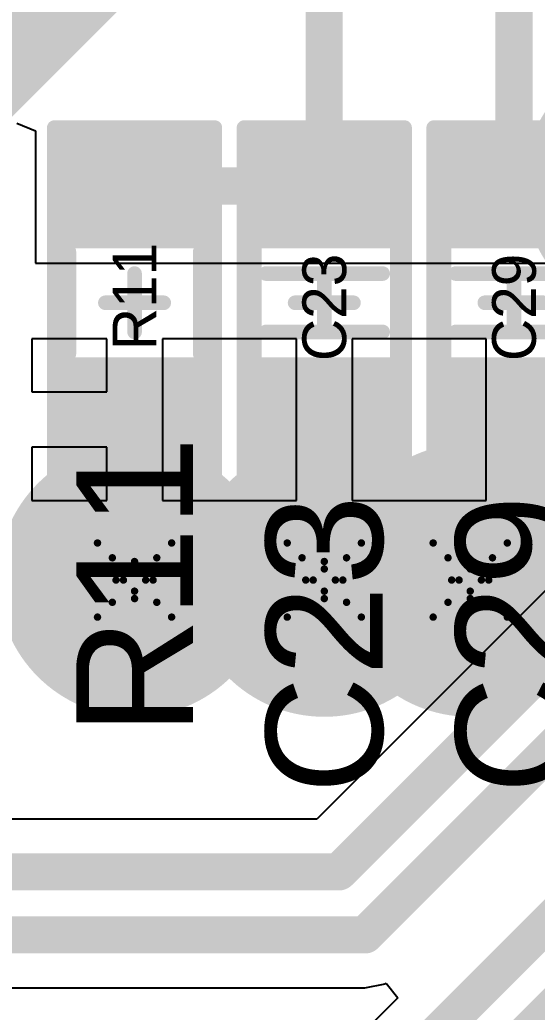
# Model space of a CAD drawing. Header units: millimetres. Extents: x -0.2 to 11.1, y -5.4 to 4.7.
# Drawn here: x 1.6029 to 1.7425, y 1.1 to 1.3677 of the extents above; entities that cross this region are included whole.
import ezdxf

# ---------------------------------------------------------------- set-up
doc = ezdxf.new("R2010")
doc.units = ezdxf.units.MM
doc.header["$MEASUREMENT"] = 0
for name, color, linetype in [('BottomLayer', 5, 'Continuous'), ('DrillDrawing', 1, 'Continuous'), ('InternalPlane1', 76, 'Continuous'), ('InternalPlane2', 16, 'Continuous'), ('Mechanical1', 6, 'Continuous'), ('Mechanical3', 76, 'Continuous'), ('Mechanical5', 56, 'Continuous'), ('TopLayer', 1, 'Continuous'), ('TopOverlay', 2, 'Continuous'), ('TopPaste', 8, 'Continuous'), ('TopSolder', 216, 'Continuous'), ('ViaHoleLayer', 16, 'Continuous')]:
    doc.layers.add(name, color=color, linetype=linetype)
doc.styles.add('Arial', font='arial.ttf', dxfattribs={"height": 0.2})

# ---------------------------------------------------------------- blocks, each defined once
blk = doc.blocks.new('ECS_CRYSTAL_16MHZ_3')
at = {"layer": 'TopLayer'}
for points in [[(-0.10433065, 0.0679134), (-0.04133855, 0.0679134), (-0.04133855, 0.0187008), (-0.10433065, 0.0187008)], [(0.04133875, 0.0679134), (0.10433085, 0.0679134), (0.10433085, 0.0187008), (0.04133875, 0.0187008)], [(-0.10433065, -0.0187008), (-0.04133855, -0.0187008), (-0.04133855, -0.0679134), (-0.10433065, -0.0679134)], [(0.04133875, -0.0187008), (0.10433085, -0.0187008), (0.10433085, -0.0679134), (0.04133875, -0.0679134)]]:
    blk.add_hatch(color=1, dxfattribs=at).paths.add_polyline_path(points)
at = {"layer": 'TopPaste'}
for points in [[(-0.10933065, 0.0729134), (-0.03633855, 0.0729134), (-0.03633855, 0.0137008), (-0.10933065, 0.0137008)], [(0.03633875, 0.0729134), (0.10933085, 0.0729134), (0.10933085, 0.0137008), (0.03633875, 0.0137008)], [(-0.10933065, -0.0137008), (-0.03633855, -0.0137008), (-0.03633855, -0.0729134), (-0.10933065, -0.0729134)], [(0.03633875, -0.0137008), (0.10933085, -0.0137008), (0.10933085, -0.0729134), (0.03633875, -0.0729134)]]:
    blk.add_hatch(color=8, dxfattribs=at).paths.add_polyline_path(points)
at = {"layer": 'TopSolder'}
for points in [[(-0.10629915, 0.0698819), (-0.03937005, 0.0698819), (-0.03937005, 0.0167323), (-0.10629915, 0.0167323)], [(0.03937025, 0.0698819), (0.10629935, 0.0698819), (0.10629935, 0.0167323), (0.03937025, 0.0167323)], [(-0.10629915, -0.0167323), (-0.03937005, -0.0167323), (-0.03937005, -0.0698819), (-0.10629915, -0.0698819)], [(0.03937025, -0.0167323), (0.10629935, -0.0167323), (0.10629935, -0.0698819), (0.03937025, -0.0698819)]]:
    blk.add_hatch(color=216, dxfattribs=at).paths.add_polyline_path(points)
at = {"layer": 'Mechanical1', "const_width": 0.003937}
for points in [[(-0.0984252, -0.0629921), (-0.0984252, 0.0629921)], [(0.0984252, 0.0629921), (-0.0984252, 0.0629921)], [(0.0984252, -0.0629921), (0.0984252, 0.0629921)], [(0.0984252, -0.0629921), (-0.0984252, -0.0629921)]]:
    blk.add_lwpolyline(points, dxfattribs=at)
at = {"layer": 'Mechanical1', "const_width": 0.0019685}
for points in [[(-0.0994094, 0.0629921, 1), (-0.097441, 0.0629921, 1)], [(-0.0994094, 0.0629921, 1), (-0.097441, 0.0629921, 1)], [(0.097441, 0.0629921, 1), (0.0994094, 0.0629921, 1)], [(0.097441, 0.0629921, 1), (0.0994094, 0.0629921, 1)], [(-0.0994094, -0.0629921, 1), (-0.097441, -0.0629921, 1)], [(-0.0994094, -0.0629921, 1), (-0.097441, -0.0629921, 1)], [(0.097441, -0.0629921, 1), (0.0994094, -0.0629921, 1)], [(0.097441, -0.0629921, 1), (0.0994094, -0.0629921, 1)]]:
    blk.add_lwpolyline(points, format="xyb", close=True, dxfattribs=at)
at = {"layer": 'Mechanical3', "const_width": 0.003937}
for points in [[(0.1082677, 0.0728346), (-0.1082677, 0.0728346)], [(-0.1082677, -0.0728346), (-0.1082677, 0.0728346)], [(0.1082677, -0.0728346), (0.1082677, 0.0728346)], [(0, -0.019685), (0, 0.019685)], [(0.019685, 0), (-0.019685, 0)], [(0.1082677, -0.0728346), (-0.1082677, -0.0728346)]]:
    blk.add_lwpolyline(points, dxfattribs=at)
at = {"layer": 'Mechanical3', "const_width": 0.0019685}
for points in [[(-0.1092519, 0.0728346, 1), (-0.1072835, 0.0728346, 1)], [(-0.1092519, 0.0728346, 1), (-0.1072835, 0.0728346, 1)], [(0.1072835, 0.0728346, 1), (0.1092519, 0.0728346, 1)], [(0.1072835, 0.0728346, 1), (0.1092519, 0.0728346, 1)], [(-0.0009842, 0.019685, 1), (0.0009842, 0.019685, 1)], [(-0.0206692, 0, 1), (-0.0187008, 0, 1)], [(0.0187008, 0, 1), (0.0206692, 0, 1)], [(-0.0009842, -0.019685, 1), (0.0009842, -0.019685, 1)], [(-0.1092519, -0.0728346, 1), (-0.1072835, -0.0728346, 1)], [(-0.1092519, -0.0728346, 1), (-0.1072835, -0.0728346, 1)], [(0.1072835, -0.0728346, 1), (0.1092519, -0.0728346, 1)], [(0.1072835, -0.0728346, 1), (0.1092519, -0.0728346, 1)]]:
    blk.add_lwpolyline(points, format="xyb", close=True, dxfattribs=at)
at = {"layer": 'Mechanical5', "const_width": 0.003937}
for points in [[(0.1082677, 0.0728346), (-0.1082677, 0.0728346)], [(-0.1082677, -0.0728346), (-0.1082677, 0.0728346)], [(0.1082677, -0.0728346), (0.1082677, 0.0728346)], [(0.1082677, -0.0728346), (-0.1082677, -0.0728346)]]:
    blk.add_lwpolyline(points, dxfattribs=at)
at = {"layer": 'Mechanical5', "const_width": 0.0019685}
for points in [[(-0.1092519, 0.0728346, 1), (-0.1072835, 0.0728346, 1)], [(-0.1092519, 0.0728346, 1), (-0.1072835, 0.0728346, 1)], [(0.1072835, 0.0728346, 1), (0.1092519, 0.0728346, 1)], [(0.1072835, 0.0728346, 1), (0.1092519, 0.0728346, 1)], [(-0.1092519, -0.0728346, 1), (-0.1072835, -0.0728346, 1)], [(-0.1092519, -0.0728346, 1), (-0.1072835, -0.0728346, 1)], [(0.1072835, -0.0728346, 1), (0.1092519, -0.0728346, 1)], [(0.1072835, -0.0728346, 1), (0.1092519, -0.0728346, 1)]]:
    blk.add_lwpolyline(points, format="xyb", close=True, dxfattribs=at)
at = {"layer": 'TopOverlay', "const_width": 0.003937}
for points in [[(0.0354331, 0.0629921), (-0.0354331, 0.0629921)], [(0.0354331, -0.0629921), (-0.0354331, -0.0629921)]]:
    blk.add_lwpolyline(points, dxfattribs=at)
at = {"layer": 'TopOverlay', "const_width": 0.0019685}
for points in [[(-0.0364173, 0.0629921, 1), (-0.0344489, 0.0629921, 1)], [(0.0344489, 0.0629921, 1), (0.0364173, 0.0629921, 1)], [(-0.0364173, -0.0629921, 1), (-0.0344489, -0.0629921, 1)], [(0.0344489, -0.0629921, 1), (0.0364173, -0.0629921, 1)]]:
    blk.add_lwpolyline(points, format="xyb", close=True, dxfattribs=at)
at = {"layer": 'Mechanical5'}
blk.add_text('Y2', height=0.011811, dxfattribs=at).set_placement((-0.0098391, -0.0059035))
blk = doc.blocks.new('R0603_45')
at = {"layer": 'TopLayer'}
for points in [[(-0.0196889, -0.01771655), (-0.0433109, -0.01771655), (-0.0433109, 0.01771655), (-0.0196889, 0.01771655)], [(0.0196891, 0.01771655), (0.0433111, 0.01771655), (0.0433111, -0.01771655), (0.0196891, -0.01771655)]]:
    blk.add_hatch(color=1, dxfattribs=at).paths.add_polyline_path(points)
at = {"layer": 'TopPaste'}
for points in [[(-0.0146889, -0.02271655), (-0.0483109, -0.02271655), (-0.0483109, 0.02271655), (-0.0146889, 0.02271655)], [(0.0146891, 0.02271655), (0.0483111, 0.02271655), (0.0483111, -0.02271655), (0.0146891, -0.02271655)]]:
    blk.add_hatch(color=8, dxfattribs=at).paths.add_polyline_path(points)
at = {"layer": 'TopSolder'}
for points in [[(-0.0177204, -0.01968505), (-0.0452794, -0.01968505), (-0.0452794, 0.01968505), (-0.0177204, 0.01968505)], [(0.0177206, 0.01968505), (0.0452796, 0.01968505), (0.0452796, -0.01968505), (0.0177206, -0.01968505)]]:
    blk.add_hatch(color=216, dxfattribs=at).paths.add_polyline_path(points)
at = {"layer": 'Mechanical1', "const_width": 0.003937}
for points in [[(-0.0389172, 0.0188754), (0.0389172, 0.0188754)], [(-0.0389172, 0.0188754), (-0.0389172, -0.019685)], [(0.0389172, 0.0188754), (0.0389172, -0.019685)], [(-0.0389172, -0.019685), (0.0389172, -0.019685)]]:
    blk.add_lwpolyline(points, dxfattribs=at)
at = {"layer": 'Mechanical1', "const_width": 0.0019685}
for points in [[(-0.0399014, 0.0188754, 1), (-0.037933, 0.0188754, 1)], [(-0.0399014, 0.0188754, 1), (-0.037933, 0.0188754, 1)], [(0.037933, 0.0188754, 1), (0.0399014, 0.0188754, 1)], [(0.037933, 0.0188754, 1), (0.0399014, 0.0188754, 1)], [(-0.0399014, -0.019685, 1), (-0.037933, -0.019685, 1)], [(-0.0399014, -0.019685, 1), (-0.037933, -0.019685, 1)], [(0.037933, -0.019685, 1), (0.0399014, -0.019685, 1)], [(0.037933, -0.019685, 1), (0.0399014, -0.019685, 1)]]:
    blk.add_lwpolyline(points, format="xyb", close=True, dxfattribs=at)
at = {"layer": 'Mechanical3', "const_width": 0.003937}
for points in [[(-0.0472441, 0.0216535), (-0.0472441, -0.0216535)], [(-0.0472441, 0.0216535), (0.0472441, 0.0216535)], [(0.0472441, 0.0216535), (0.0472441, -0.0216535)], [(0, 0.007874), (0, -0.007874)], [(-0.007874, 0), (0.007874, 0)], [(-0.0472441, -0.0216535), (0.0472441, -0.0216535)]]:
    blk.add_lwpolyline(points, dxfattribs=at)
at = {"layer": 'Mechanical3', "const_width": 0.0019685}
for points in [[(-0.0482283, 0.0216535, 1), (-0.0462599, 0.0216535, 1)], [(-0.0482283, 0.0216535, 1), (-0.0462599, 0.0216535, 1)], [(0.0462599, 0.0216535, 1), (0.0482283, 0.0216535, 1)], [(0.0462599, 0.0216535, 1), (0.0482283, 0.0216535, 1)], [(-0.0009842, 0.007874, 1), (0.0009842, 0.007874, 1)], [(-0.0088582, 0, 1), (-0.0068898, 0, 1)], [(0.0068898, 0, 1), (0.0088582, 0, 1)], [(-0.0009842, -0.007874, 1), (0.0009842, -0.007874, 1)], [(-0.0482283, -0.0216535, 1), (-0.0462599, -0.0216535, 1)], [(-0.0482283, -0.0216535, 1), (-0.0462599, -0.0216535, 1)], [(0.0462599, -0.0216535, 1), (0.0482283, -0.0216535, 1)], [(0.0462599, -0.0216535, 1), (0.0482283, -0.0216535, 1)]]:
    blk.add_lwpolyline(points, format="xyb", close=True, dxfattribs=at)
at = {"layer": 'Mechanical5', "const_width": 0.003937}
for points in [[(-0.0472441, 0.0216535), (-0.0472441, -0.0216535)], [(-0.0472441, 0.0216535), (0.0472441, 0.0216535)], [(0.0472441, 0.0216535), (0.0472441, -0.0216535)], [(-0.0472441, -0.0216535), (0.0472441, -0.0216535)]]:
    blk.add_lwpolyline(points, dxfattribs=at)
at = {"layer": 'Mechanical5', "const_width": 0.0019685}
for points in [[(-0.0482283, 0.0216535, 1), (-0.0462599, 0.0216535, 1)], [(-0.0482283, 0.0216535, 1), (-0.0462599, 0.0216535, 1)], [(0.0462599, 0.0216535, 1), (0.0482283, 0.0216535, 1)], [(0.0462599, 0.0216535, 1), (0.0482283, 0.0216535, 1)], [(-0.0482283, -0.0216535, 1), (-0.0462599, -0.0216535, 1)], [(-0.0482283, -0.0216535, 1), (-0.0462599, -0.0216535, 1)], [(0.0462599, -0.0216535, 1), (0.0482283, -0.0216535, 1)], [(0.0462599, -0.0216535, 1), (0.0482283, -0.0216535, 1)]]:
    blk.add_lwpolyline(points, format="xyb", close=True, dxfattribs=at)
at = {"layer": 'TopOverlay', "const_width": 0.003937}
for points in [[(-0.0137795, 0.0177165), (0.0137795, 0.0177165)], [(-0.0137795, -0.0177165), (0.0137795, -0.0177165)]]:
    blk.add_lwpolyline(points, dxfattribs=at)
at = {"layer": 'TopOverlay', "const_width": 0.0019685}
for points in [[(-0.0147637, 0.0177165, 1), (-0.0127953, 0.0177165, 1)], [(0.0127953, 0.0177165, 1), (0.0147637, 0.0177165, 1)], [(-0.0147637, -0.0177165, 1), (-0.0127953, -0.0177165, 1)], [(0.0127953, -0.0177165, 1), (0.0147637, -0.0177165, 1)]]:
    blk.add_lwpolyline(points, format="xyb", close=True, dxfattribs=at)
at = {"layer": 'Mechanical5'}
blk.add_text('R11', height=0.011811, dxfattribs=at).set_placement((-0.0127913, -0.0059035))
blk = doc.blocks.new('C0603_CER_99')
at = {"layer": 'TopLayer'}
for points in [[(-0.0196889, -0.01771655), (-0.0433109, -0.01771655), (-0.0433109, 0.01771655), (-0.0196889, 0.01771655)], [(0.0196891, 0.01771655), (0.0433111, 0.01771655), (0.0433111, -0.01771655), (0.0196891, -0.01771655)]]:
    blk.add_hatch(color=1, dxfattribs=at).paths.add_polyline_path(points)
at = {"layer": 'TopPaste'}
for points in [[(-0.0146889, -0.02271655), (-0.0483109, -0.02271655), (-0.0483109, 0.02271655), (-0.0146889, 0.02271655)], [(0.0146891, 0.02271655), (0.0483111, 0.02271655), (0.0483111, -0.02271655), (0.0146891, -0.02271655)]]:
    blk.add_hatch(color=8, dxfattribs=at).paths.add_polyline_path(points)
at = {"layer": 'TopSolder'}
for points in [[(-0.0177204, -0.01968505), (-0.0452794, -0.01968505), (-0.0452794, 0.01968505), (-0.0177204, 0.01968505)], [(0.0177206, 0.01968505), (0.0452796, 0.01968505), (0.0452796, -0.01968505), (0.0177206, -0.01968505)]]:
    blk.add_hatch(color=216, dxfattribs=at).paths.add_polyline_path(points)
at = {"layer": 'Mechanical1', "const_width": 0.003937}
for points in [[(-0.0412416, 0.0188754), (0.0433071, 0.0188754)], [(-0.0412416, 0.0188754), (-0.0412416, -0.019685)], [(0.0433071, 0.0188754), (0.0433071, -0.019685)], [(-0.0412416, -0.019685), (0.0433071, -0.019685)]]:
    blk.add_lwpolyline(points, dxfattribs=at)
at = {"layer": 'Mechanical1', "const_width": 0.0019685}
for points in [[(-0.0422258, 0.0188754, 1), (-0.0402574, 0.0188754, 1)], [(-0.0422258, 0.0188754, 1), (-0.0402574, 0.0188754, 1)], [(0.0423229, 0.0188754, 1), (0.0442913, 0.0188754, 1)], [(0.0423229, 0.0188754, 1), (0.0442913, 0.0188754, 1)], [(-0.0422258, -0.019685, 1), (-0.0402574, -0.019685, 1)], [(-0.0422258, -0.019685, 1), (-0.0402574, -0.019685, 1)], [(0.0423229, -0.019685, 1), (0.0442913, -0.019685, 1)], [(0.0423229, -0.019685, 1), (0.0442913, -0.019685, 1)]]:
    blk.add_lwpolyline(points, format="xyb", close=True, dxfattribs=at)
at = {"layer": 'Mechanical3', "const_width": 0.003937}
for points in [[(-0.0472441, 0.0216535), (-0.0472441, -0.0216535)], [(-0.0472441, 0.0216535), (0.0472441, 0.0216535)], [(0.0472441, 0.0216535), (0.0472441, -0.0216535)], [(0, 0.007874), (0, -0.007874)], [(-0.007874, 0), (0.007874, 0)], [(-0.0472441, -0.0216535), (0.0472441, -0.0216535)]]:
    blk.add_lwpolyline(points, dxfattribs=at)
at = {"layer": 'Mechanical3', "const_width": 0.0019685}
for points in [[(-0.0482283, 0.0216535, 1), (-0.0462599, 0.0216535, 1)], [(-0.0482283, 0.0216535, 1), (-0.0462599, 0.0216535, 1)], [(0.0462599, 0.0216535, 1), (0.0482283, 0.0216535, 1)], [(0.0462599, 0.0216535, 1), (0.0482283, 0.0216535, 1)], [(-0.0009842, 0.007874, 1), (0.0009842, 0.007874, 1)], [(-0.0088582, 0, 1), (-0.0068898, 0, 1)], [(0.0068898, 0, 1), (0.0088582, 0, 1)], [(-0.0009842, -0.007874, 1), (0.0009842, -0.007874, 1)], [(-0.0482283, -0.0216535, 1), (-0.0462599, -0.0216535, 1)], [(-0.0482283, -0.0216535, 1), (-0.0462599, -0.0216535, 1)], [(0.0462599, -0.0216535, 1), (0.0482283, -0.0216535, 1)], [(0.0462599, -0.0216535, 1), (0.0482283, -0.0216535, 1)]]:
    blk.add_lwpolyline(points, format="xyb", close=True, dxfattribs=at)
at = {"layer": 'Mechanical5', "const_width": 0.003937}
for points in [[(-0.0472441, 0.0216535), (-0.0472441, -0.0216535)], [(-0.0472441, 0.0216535), (0.0472441, 0.0216535)], [(0.0472441, 0.0216535), (0.0472441, -0.0216535)], [(-0.0472441, -0.0216535), (0.0472441, -0.0216535)]]:
    blk.add_lwpolyline(points, dxfattribs=at)
at = {"layer": 'Mechanical5', "const_width": 0.0019685}
for points in [[(-0.0482283, 0.0216535, 1), (-0.0462599, 0.0216535, 1)], [(-0.0482283, 0.0216535, 1), (-0.0462599, 0.0216535, 1)], [(0.0462599, 0.0216535, 1), (0.0482283, 0.0216535, 1)], [(0.0462599, 0.0216535, 1), (0.0482283, 0.0216535, 1)], [(-0.0482283, -0.0216535, 1), (-0.0462599, -0.0216535, 1)], [(-0.0482283, -0.0216535, 1), (-0.0462599, -0.0216535, 1)], [(0.0462599, -0.0216535, 1), (0.0482283, -0.0216535, 1)], [(0.0462599, -0.0216535, 1), (0.0482283, -0.0216535, 1)]]:
    blk.add_lwpolyline(points, format="xyb", close=True, dxfattribs=at)
at = {"layer": 'TopOverlay', "const_width": 0.003937}
for points in [[(-0.007874, 0.015748), (-0.007874, -0.015748)], [(0.007874, 0.015748), (0.007874, -0.015748)]]:
    blk.add_lwpolyline(points, dxfattribs=at)
at = {"layer": 'TopOverlay', "const_width": 0.0019685}
for points in [[(-0.0088582, 0.015748, 1), (-0.0068898, 0.015748, 1)], [(0.0068898, 0.015748, 1), (0.0088582, 0.015748, 1)], [(-0.0088582, -0.015748, 1), (-0.0068898, -0.015748, 1)], [(0.0068898, -0.015748, 1), (0.0088582, -0.015748, 1)]]:
    blk.add_lwpolyline(points, format="xyb", close=True, dxfattribs=at)
at = {"layer": 'Mechanical5'}
blk.add_text('C29', height=0.011811, dxfattribs=at).set_placement((-0.0157431, -0.0059035))
blk = doc.blocks.new('C0603_CER_105')
at = {"layer": 'TopLayer'}
for points in [[(-0.0196889, -0.01771655), (-0.0433109, -0.01771655), (-0.0433109, 0.01771655), (-0.0196889, 0.01771655)], [(0.0196891, 0.01771655), (0.0433111, 0.01771655), (0.0433111, -0.01771655), (0.0196891, -0.01771655)]]:
    blk.add_hatch(color=1, dxfattribs=at).paths.add_polyline_path(points)
at = {"layer": 'TopPaste'}
for points in [[(-0.0146889, -0.02271655), (-0.0483109, -0.02271655), (-0.0483109, 0.02271655), (-0.0146889, 0.02271655)], [(0.0146891, 0.02271655), (0.0483111, 0.02271655), (0.0483111, -0.02271655), (0.0146891, -0.02271655)]]:
    blk.add_hatch(color=8, dxfattribs=at).paths.add_polyline_path(points)
at = {"layer": 'TopSolder'}
for points in [[(-0.0177204, -0.01968505), (-0.0452794, -0.01968505), (-0.0452794, 0.01968505), (-0.0177204, 0.01968505)], [(0.0177206, 0.01968505), (0.0452796, 0.01968505), (0.0452796, -0.01968505), (0.0177206, -0.01968505)]]:
    blk.add_hatch(color=216, dxfattribs=at).paths.add_polyline_path(points)
at = {"layer": 'Mechanical1', "const_width": 0.003937}
for points in [[(-0.0412416, 0.0188754), (0.0433071, 0.0188754)], [(-0.0412416, 0.0188754), (-0.0412416, -0.019685)], [(0.0433071, 0.0188754), (0.0433071, -0.019685)], [(-0.0412416, -0.019685), (0.0433071, -0.019685)]]:
    blk.add_lwpolyline(points, dxfattribs=at)
at = {"layer": 'Mechanical1', "const_width": 0.0019685}
for points in [[(-0.0422258, 0.0188754, 1), (-0.0402574, 0.0188754, 1)], [(-0.0422258, 0.0188754, 1), (-0.0402574, 0.0188754, 1)], [(0.0423229, 0.0188754, 1), (0.0442913, 0.0188754, 1)], [(0.0423229, 0.0188754, 1), (0.0442913, 0.0188754, 1)], [(-0.0422258, -0.019685, 1), (-0.0402574, -0.019685, 1)], [(-0.0422258, -0.019685, 1), (-0.0402574, -0.019685, 1)], [(0.0423229, -0.019685, 1), (0.0442913, -0.019685, 1)], [(0.0423229, -0.019685, 1), (0.0442913, -0.019685, 1)]]:
    blk.add_lwpolyline(points, format="xyb", close=True, dxfattribs=at)
at = {"layer": 'Mechanical3', "const_width": 0.003937}
for points in [[(-0.0472441, 0.0216535), (-0.0472441, -0.0216535)], [(-0.0472441, 0.0216535), (0.0472441, 0.0216535)], [(0.0472441, 0.0216535), (0.0472441, -0.0216535)], [(0, 0.007874), (0, -0.007874)], [(-0.007874, 0), (0.007874, 0)], [(-0.0472441, -0.0216535), (0.0472441, -0.0216535)]]:
    blk.add_lwpolyline(points, dxfattribs=at)
at = {"layer": 'Mechanical3', "const_width": 0.0019685}
for points in [[(-0.0482283, 0.0216535, 1), (-0.0462599, 0.0216535, 1)], [(-0.0482283, 0.0216535, 1), (-0.0462599, 0.0216535, 1)], [(0.0462599, 0.0216535, 1), (0.0482283, 0.0216535, 1)], [(0.0462599, 0.0216535, 1), (0.0482283, 0.0216535, 1)], [(-0.0009842, 0.007874, 1), (0.0009842, 0.007874, 1)], [(-0.0088582, 0, 1), (-0.0068898, 0, 1)], [(0.0068898, 0, 1), (0.0088582, 0, 1)], [(-0.0009842, -0.007874, 1), (0.0009842, -0.007874, 1)], [(-0.0482283, -0.0216535, 1), (-0.0462599, -0.0216535, 1)], [(-0.0482283, -0.0216535, 1), (-0.0462599, -0.0216535, 1)], [(0.0462599, -0.0216535, 1), (0.0482283, -0.0216535, 1)], [(0.0462599, -0.0216535, 1), (0.0482283, -0.0216535, 1)]]:
    blk.add_lwpolyline(points, format="xyb", close=True, dxfattribs=at)
at = {"layer": 'Mechanical5', "const_width": 0.003937}
for points in [[(-0.0472441, 0.0216535), (-0.0472441, -0.0216535)], [(-0.0472441, 0.0216535), (0.0472441, 0.0216535)], [(0.0472441, 0.0216535), (0.0472441, -0.0216535)], [(-0.0472441, -0.0216535), (0.0472441, -0.0216535)]]:
    blk.add_lwpolyline(points, dxfattribs=at)
at = {"layer": 'Mechanical5', "const_width": 0.0019685}
for points in [[(-0.0482283, 0.0216535, 1), (-0.0462599, 0.0216535, 1)], [(-0.0482283, 0.0216535, 1), (-0.0462599, 0.0216535, 1)], [(0.0462599, 0.0216535, 1), (0.0482283, 0.0216535, 1)], [(0.0462599, 0.0216535, 1), (0.0482283, 0.0216535, 1)], [(-0.0482283, -0.0216535, 1), (-0.0462599, -0.0216535, 1)], [(-0.0482283, -0.0216535, 1), (-0.0462599, -0.0216535, 1)], [(0.0462599, -0.0216535, 1), (0.0482283, -0.0216535, 1)], [(0.0462599, -0.0216535, 1), (0.0482283, -0.0216535, 1)]]:
    blk.add_lwpolyline(points, format="xyb", close=True, dxfattribs=at)
at = {"layer": 'TopOverlay', "const_width": 0.003937}
for points in [[(-0.007874, 0.015748), (-0.007874, -0.015748)], [(0.007874, 0.015748), (0.007874, -0.015748)]]:
    blk.add_lwpolyline(points, dxfattribs=at)
at = {"layer": 'TopOverlay', "const_width": 0.0019685}
for points in [[(-0.0088582, 0.015748, 1), (-0.0068898, 0.015748, 1)], [(0.0068898, 0.015748, 1), (0.0088582, 0.015748, 1)], [(-0.0088582, -0.015748, 1), (-0.0068898, -0.015748, 1)], [(0.0068898, -0.015748, 1), (0.0088582, -0.015748, 1)]]:
    blk.add_lwpolyline(points, format="xyb", close=True, dxfattribs=at)
at = {"layer": 'Mechanical5'}
blk.add_text('C23', height=0.011811, dxfattribs=at).set_placement((-0.015743, -0.0059034))

msp = doc.modelspace()

# ---------------------------------------------------------------- hatches: boundary and pattern name
at = {"layer": 'BottomLayer'}
h = msp.add_hatch(color=5, dxfattribs=at)
edge = h.paths.add_edge_path()
edge.add_arc((1.6338583, 1.2165354), 0.011811, 0, 360)
h = msp.add_hatch(color=5, dxfattribs=at)
edge = h.paths.add_edge_path()
edge.add_arc((1.6850394, 1.2165354), 0.011811, 0, 360)
h = msp.add_hatch(color=5, dxfattribs=at)
edge = h.paths.add_edge_path()
edge.add_arc((1.7244094, 1.2165354), 0.011811, 0, 360)
at = {"layer": 'InternalPlane1'}
h = msp.add_hatch(color=76, dxfattribs=at)
edge = h.paths.add_edge_path()
edge.add_arc((1.7755906, 1.3228346), 0.0368897, 0, 360)
at = {"layer": 'InternalPlane2'}
h = msp.add_hatch(color=16, dxfattribs=at)
edge = h.paths.add_edge_path()
edge.add_arc((1.6338583, 1.2165354), 0.0368897, 0, 360)
h = msp.add_hatch(color=16, dxfattribs=at)
edge = h.paths.add_edge_path()
edge.add_arc((1.6850394, 1.2165354), 0.0368897, 0, 360)
h = msp.add_hatch(color=16, dxfattribs=at)
edge = h.paths.add_edge_path()
edge.add_arc((1.7244094, 1.2165354), 0.0368897, 0, 360)
at = {"layer": 'TopLayer'}
h = msp.add_hatch(color=1, dxfattribs=at)
edge = h.paths.add_edge_path()
edge.add_arc((1.6338583, 1.2165354), 0.011811, 0, 360)
h = msp.add_hatch(color=1, dxfattribs=at)
edge = h.paths.add_edge_path()
edge.add_arc((1.6850394, 1.2165354), 0.011811, 0, 360)
h = msp.add_hatch(color=1, dxfattribs=at)
edge = h.paths.add_edge_path()
edge.add_arc((1.7244094, 1.2165354), 0.011811, 0, 360)
at = {"layer": 'ViaHoleLayer'}
h = msp.add_hatch(color=16, dxfattribs=at)
edge = h.paths.add_edge_path()
edge.add_arc((1.6338583, 1.2165354), 0.0068897, 0, 360)
h = msp.add_hatch(color=16, dxfattribs=at)
edge = h.paths.add_edge_path()
edge.add_arc((1.6850394, 1.2165354), 0.0068897, 0, 360)
h = msp.add_hatch(color=16, dxfattribs=at)
edge = h.paths.add_edge_path()
edge.add_arc((1.7244094, 1.2165354), 0.0068897, 0, 360)

# ---------------------------------------------------------------- linework, layer by layer
at = {"layer": 'DrillDrawing', "const_width": 0.002}
for points in [[(1.6238583, 1.2265354), (1.6338583, 1.2215354)], [(1.6238583, 1.2265354), (1.6288583, 1.2165354)], [(1.6338583, 1.2215354), (1.6438583, 1.2265354)], [(1.6388583, 1.2165354), (1.6438583, 1.2265354)], [(1.6750394, 1.2265354), (1.6850394, 1.2215354)], [(1.6750394, 1.2265354), (1.6800394, 1.2165354)], [(1.6850394, 1.2215354), (1.6950394, 1.2265354)], [(1.6900394, 1.2165354), (1.6950394, 1.2265354)], [(1.7144094, 1.2265354), (1.7244094, 1.2215354)], [(1.7144094, 1.2265354), (1.7194094, 1.2165354)], [(1.7244094, 1.2215354), (1.7344094, 1.2265354)], [(1.7294094, 1.2165354), (1.7344094, 1.2265354)], [(1.6278583, 1.2225354), (1.6338583, 1.2195354)], [(1.6278583, 1.2225354), (1.6308583, 1.2165354)], [(1.6338583, 1.2195354), (1.6398583, 1.2225354)], [(1.6368583, 1.2165354), (1.6398583, 1.2225354)], [(1.6790394, 1.2225354), (1.6850394, 1.2195354)], [(1.6790394, 1.2225354), (1.6820394, 1.2165354)], [(1.6850394, 1.2195354), (1.6910394, 1.2225354)], [(1.6880394, 1.2165354), (1.6910394, 1.2225354)], [(1.7184094, 1.2225354), (1.7244094, 1.2195354)], [(1.7184094, 1.2225354), (1.7214094, 1.2165354)], [(1.7244094, 1.2195354), (1.7304094, 1.2225354)], [(1.7274094, 1.2165354), (1.7304094, 1.2225354)], [(1.6238583, 1.2065354), (1.6288583, 1.2165354)], [(1.6278583, 1.2105354), (1.6308583, 1.2165354)], [(1.6368583, 1.2165354), (1.6398583, 1.2105354)], [(1.6388583, 1.2165354), (1.6438583, 1.2065354)], [(1.6750394, 1.2065354), (1.6800394, 1.2165354)], [(1.6790394, 1.2105354), (1.6820394, 1.2165354)], [(1.6880394, 1.2165354), (1.6910394, 1.2105354)], [(1.6900394, 1.2165354), (1.6950394, 1.2065354)], [(1.7144094, 1.2065354), (1.7194094, 1.2165354)], [(1.7184094, 1.2105354), (1.7214094, 1.2165354)], [(1.7274094, 1.2165354), (1.7304094, 1.2105354)], [(1.7294094, 1.2165354), (1.7344094, 1.2065354)], [(1.6278583, 1.2105354), (1.6338583, 1.2135354)], [(1.6338583, 1.2135354), (1.6398583, 1.2105354)], [(1.6790394, 1.2105354), (1.6850394, 1.2135354)], [(1.6850394, 1.2135354), (1.6910394, 1.2105354)], [(1.7184094, 1.2105354), (1.7244094, 1.2135354)], [(1.7244094, 1.2135354), (1.7304094, 1.2105354)], [(1.6238583, 1.2065354), (1.6338583, 1.2115354)], [(1.6338583, 1.2115354), (1.6438583, 1.2065354)], [(1.6750394, 1.2065354), (1.6850394, 1.2115354)], [(1.6850394, 1.2115354), (1.6950394, 1.2065354)], [(1.7144094, 1.2065354), (1.7244094, 1.2115354)], [(1.7244094, 1.2115354), (1.7344094, 1.2065354)]]:
    msp.add_lwpolyline(points, dxfattribs=at)
at = {"layer": 'DrillDrawing', "const_width": 0.001}
for points in [[(1.6233583, 1.2265354, 1), (1.6243583, 1.2265354, 1)], [(1.6233583, 1.2265354, 1), (1.6243583, 1.2265354, 1)], [(1.6433583, 1.2265354, 1), (1.6443583, 1.2265354, 1)], [(1.6433583, 1.2265354, 1), (1.6443583, 1.2265354, 1)], [(1.6745394, 1.2265354, 1), (1.6755394, 1.2265354, 1)], [(1.6745394, 1.2265354, 1), (1.6755394, 1.2265354, 1)], [(1.6945394, 1.2265354, 1), (1.6955394, 1.2265354, 1)], [(1.6945394, 1.2265354, 1), (1.6955394, 1.2265354, 1)], [(1.7139094, 1.2265354, 1), (1.7149094, 1.2265354, 1)], [(1.7139094, 1.2265354, 1), (1.7149094, 1.2265354, 1)], [(1.7339094, 1.2265354, 1), (1.7349094, 1.2265354, 1)], [(1.7339094, 1.2265354, 1), (1.7349094, 1.2265354, 1)], [(1.6273583, 1.2225354, 1), (1.6283583, 1.2225354, 1)], [(1.6273583, 1.2225354, 1), (1.6283583, 1.2225354, 1)], [(1.6393583, 1.2225354, 1), (1.6403583, 1.2225354, 1)], [(1.6393583, 1.2225354, 1), (1.6403583, 1.2225354, 1)], [(1.6785394, 1.2225354, 1), (1.6795394, 1.2225354, 1)], [(1.6785394, 1.2225354, 1), (1.6795394, 1.2225354, 1)], [(1.6905394, 1.2225354, 1), (1.6915394, 1.2225354, 1)], [(1.6905394, 1.2225354, 1), (1.6915394, 1.2225354, 1)], [(1.7179094, 1.2225354, 1), (1.7189094, 1.2225354, 1)], [(1.7179094, 1.2225354, 1), (1.7189094, 1.2225354, 1)], [(1.7299094, 1.2225354, 1), (1.7309094, 1.2225354, 1)], [(1.7299094, 1.2225354, 1), (1.7309094, 1.2225354, 1)], [(1.6333583, 1.2215354, 1), (1.6343583, 1.2215354, 1)], [(1.6333583, 1.2215354, 1), (1.6343583, 1.2215354, 1)], [(1.6845394, 1.2215354, 1), (1.6855394, 1.2215354, 1)], [(1.6845394, 1.2215354, 1), (1.6855394, 1.2215354, 1)], [(1.7239094, 1.2215354, 1), (1.7249094, 1.2215354, 1)], [(1.7239094, 1.2215354, 1), (1.7249094, 1.2215354, 1)], [(1.6333583, 1.2195354, 1), (1.6343583, 1.2195354, 1)], [(1.6333583, 1.2195354, 1), (1.6343583, 1.2195354, 1)], [(1.6845394, 1.2195354, 1), (1.6855394, 1.2195354, 1)], [(1.6845394, 1.2195354, 1), (1.6855394, 1.2195354, 1)], [(1.7239094, 1.2195354, 1), (1.7249094, 1.2195354, 1)], [(1.7239094, 1.2195354, 1), (1.7249094, 1.2195354, 1)], [(1.6283583, 1.2165354, 1), (1.6293583, 1.2165354, 1)], [(1.6283583, 1.2165354, 1), (1.6293583, 1.2165354, 1)], [(1.6303583, 1.2165354, 1), (1.6313583, 1.2165354, 1)], [(1.6303583, 1.2165354, 1), (1.6313583, 1.2165354, 1)], [(1.6363583, 1.2165354, 1), (1.6373583, 1.2165354, 1)], [(1.6363583, 1.2165354, 1), (1.6373583, 1.2165354, 1)], [(1.6383583, 1.2165354, 1), (1.6393583, 1.2165354, 1)], [(1.6383583, 1.2165354, 1), (1.6393583, 1.2165354, 1)], [(1.6795394, 1.2165354, 1), (1.6805394, 1.2165354, 1)], [(1.6795394, 1.2165354, 1), (1.6805394, 1.2165354, 1)], [(1.6815394, 1.2165354, 1), (1.6825394, 1.2165354, 1)], [(1.6815394, 1.2165354, 1), (1.6825394, 1.2165354, 1)], [(1.6875394, 1.2165354, 1), (1.6885394, 1.2165354, 1)], [(1.6875394, 1.2165354, 1), (1.6885394, 1.2165354, 1)], [(1.6895394, 1.2165354, 1), (1.6905394, 1.2165354, 1)], [(1.6895394, 1.2165354, 1), (1.6905394, 1.2165354, 1)], [(1.7189094, 1.2165354, 1), (1.7199094, 1.2165354, 1)], [(1.7189094, 1.2165354, 1), (1.7199094, 1.2165354, 1)], [(1.7209094, 1.2165354, 1), (1.7219094, 1.2165354, 1)], [(1.7209094, 1.2165354, 1), (1.7219094, 1.2165354, 1)], [(1.7269094, 1.2165354, 1), (1.7279094, 1.2165354, 1)], [(1.7269094, 1.2165354, 1), (1.7279094, 1.2165354, 1)], [(1.7289094, 1.2165354, 1), (1.7299094, 1.2165354, 1)], [(1.7289094, 1.2165354, 1), (1.7299094, 1.2165354, 1)], [(1.6333583, 1.2135354, 1), (1.6343583, 1.2135354, 1)], [(1.6333583, 1.2135354, 1), (1.6343583, 1.2135354, 1)], [(1.6845394, 1.2135354, 1), (1.6855394, 1.2135354, 1)], [(1.6845394, 1.2135354, 1), (1.6855394, 1.2135354, 1)], [(1.7239094, 1.2135354, 1), (1.7249094, 1.2135354, 1)], [(1.7239094, 1.2135354, 1), (1.7249094, 1.2135354, 1)], [(1.6273583, 1.2105354, 1), (1.6283583, 1.2105354, 1)], [(1.6273583, 1.2105354, 1), (1.6283583, 1.2105354, 1)], [(1.6333583, 1.2115354, 1), (1.6343583, 1.2115354, 1)], [(1.6333583, 1.2115354, 1), (1.6343583, 1.2115354, 1)], [(1.6393583, 1.2105354, 1), (1.6403583, 1.2105354, 1)], [(1.6393583, 1.2105354, 1), (1.6403583, 1.2105354, 1)], [(1.6785394, 1.2105354, 1), (1.6795394, 1.2105354, 1)], [(1.6785394, 1.2105354, 1), (1.6795394, 1.2105354, 1)], [(1.6845394, 1.2115354, 1), (1.6855394, 1.2115354, 1)], [(1.6845394, 1.2115354, 1), (1.6855394, 1.2115354, 1)], [(1.6905394, 1.2105354, 1), (1.6915394, 1.2105354, 1)], [(1.6905394, 1.2105354, 1), (1.6915394, 1.2105354, 1)], [(1.7179094, 1.2105354, 1), (1.7189094, 1.2105354, 1)], [(1.7179094, 1.2105354, 1), (1.7189094, 1.2105354, 1)], [(1.7239094, 1.2115354, 1), (1.7249094, 1.2115354, 1)], [(1.7239094, 1.2115354, 1), (1.7249094, 1.2115354, 1)], [(1.7299094, 1.2105354, 1), (1.7309094, 1.2105354, 1)], [(1.7299094, 1.2105354, 1), (1.7309094, 1.2105354, 1)], [(1.6233583, 1.2065354, 1), (1.6243583, 1.2065354, 1)], [(1.6233583, 1.2065354, 1), (1.6243583, 1.2065354, 1)], [(1.6433583, 1.2065354, 1), (1.6443583, 1.2065354, 1)], [(1.6433583, 1.2065354, 1), (1.6443583, 1.2065354, 1)], [(1.6745394, 1.2065354, 1), (1.6755394, 1.2065354, 1)], [(1.6745394, 1.2065354, 1), (1.6755394, 1.2065354, 1)], [(1.6945394, 1.2065354, 1), (1.6955394, 1.2065354, 1)], [(1.6945394, 1.2065354, 1), (1.6955394, 1.2065354, 1)], [(1.7139094, 1.2065354, 1), (1.7149094, 1.2065354, 1)], [(1.7139094, 1.2065354, 1), (1.7149094, 1.2065354, 1)], [(1.7339094, 1.2065354, 1), (1.7349094, 1.2065354, 1)], [(1.7339094, 1.2065354, 1), (1.7349094, 1.2065354, 1)]]:
    msp.add_lwpolyline(points, format="xyb", close=True, dxfattribs=at)
at = {"layer": 'InternalPlane1', "const_width": 0.01}
for points in [[(1.6246615, 1.2418035, -0.176326980708465), (1.6430551, 1.2418035)], [(1.6758426, 1.2418035, -0.176326980708465), (1.6942362, 1.2418035)], [(1.7152126, 1.2418035, -0.176326980708465), (1.7336062, 1.2418035)], [(1.6085902, 1.2073386, -0.176326980708465), (1.6085902, 1.2257322)], [(1.6597713, 1.2073386, -0.176326980708465), (1.6597713, 1.2257322)], [(1.6591264, 1.2257322, -0.1763269807084648), (1.6591264, 1.2073386)], [(1.6991413, 1.2073386, -0.176326980708465), (1.6991413, 1.2257322)], [(1.7103075, 1.2257322, -0.1763269807084648), (1.7103075, 1.2073386)], [(1.6430551, 1.1912673, -0.176326980708465), (1.6246615, 1.1912673)], [(1.6942362, 1.1912673, -0.176326980708465), (1.6758426, 1.1912673)], [(1.7336062, 1.1912673, -0.176326980708465), (1.7152126, 1.1912673)]]:
    msp.add_lwpolyline(points, format="xyb", dxfattribs=at)
at = {"layer": 'InternalPlane1', "const_width": 0.005}
for points in [[(1.6221615, 1.2418035, 1), (1.6271615, 1.2418035, 1)], [(1.6405551, 1.2418035, 1), (1.6455551, 1.2418035, 1)], [(1.6733426, 1.2418035, 1), (1.6783426, 1.2418035, 1)], [(1.6917362, 1.2418035, 1), (1.6967362, 1.2418035, 1)], [(1.7127126, 1.2418035, 1), (1.7177126, 1.2418035, 1)], [(1.7311062, 1.2418035, 1), (1.7361062, 1.2418035, 1)], [(1.6060902, 1.2257322, 1), (1.6110902, 1.2257322, 1)], [(1.6566264, 1.2257322, 1), (1.6616264, 1.2257322, 1)], [(1.6572713, 1.2257322, 1), (1.6622713, 1.2257322, 1)], [(1.6966413, 1.2257322, 1), (1.7016413, 1.2257322, 1)], [(1.7078075, 1.2257322, 1), (1.7128075, 1.2257322, 1)], [(1.6060902, 1.2073386, 1), (1.6110902, 1.2073386, 1)], [(1.6566264, 1.2073386, 1), (1.6616264, 1.2073386, 1)], [(1.6572713, 1.2073386, 1), (1.6622713, 1.2073386, 1)], [(1.6966413, 1.2073386, 1), (1.7016413, 1.2073386, 1)], [(1.7078075, 1.2073386, 1), (1.7128075, 1.2073386, 1)], [(1.6221615, 1.1912673, 1), (1.6271615, 1.1912673, 1)], [(1.6405551, 1.1912673, 1), (1.6455551, 1.1912673, 1)], [(1.6733426, 1.1912673, 1), (1.6783426, 1.1912673, 1)], [(1.6917362, 1.1912673, 1), (1.6967362, 1.1912673, 1)], [(1.7127126, 1.1912673, 1), (1.7177126, 1.1912673, 1)], [(1.7311062, 1.1912673, 1), (1.7361062, 1.1912673, 1)]]:
    msp.add_lwpolyline(points, format="xyb", close=True, dxfattribs=at)
at = {"layer": 'TopLayer'}
for p, q in [((1.6021418, 1.3398265), (1.6071418, 1.3377554)), ((1.6071418, 1.3377554), (1.6071418, 1.3020277)), ((1.6071418, 1.3020277), (1.7629368, 1.3020277)), ((1.6263583, 1.2816497), (1.6061418, 1.2816497)), ((1.6061418, 1.2816497), (1.6061418, 1.2673389)), ((1.6263583, 1.2673389), (1.6263583, 1.2816497)), ((1.6775393, 1.2816497), (1.6413583, 1.2816497)), ((1.6413583, 1.2816497), (1.6413583, 1.2598389)), ((1.6775393, 1.2598388), (1.6775393, 1.2816497)), ((1.7287203, 1.2816497), (1.6925393, 1.2816497)), ((1.6925393, 1.2816497), (1.6925393, 1.2598388)), ((1.7287203, 1.2598387), (1.7287203, 1.2816497)), ((1.6061418, 1.2673389), (1.6263583, 1.2673389)), ((1.6413583, 1.2598389), (1.6413583, 1.2380277)), ((1.6775393, 1.2380277), (1.6775393, 1.2598388)), ((1.6925393, 1.2598388), (1.6925393, 1.2380277)), ((1.7287203, 1.2380277), (1.7287203, 1.2598387)), ((1.6263583, 1.2523389), (1.6061418, 1.2523389)), ((1.6061418, 1.2523389), (1.6061418, 1.2380277)), ((1.6263583, 1.2380277), (1.6263583, 1.2523389)), ((1.6061418, 1.2380277), (1.6263583, 1.2380277)), ((1.6413583, 1.2380277), (1.6775393, 1.2380277)), ((1.6925393, 1.2380277), (1.7287203, 1.2380277)), ((1.7640818, 1.2330877), (1.6830637, 1.1520696)), ((1.6830637, 1.1520696), (1.5353758, 1.1520696)), ((1.3121669, 1.106521), (1.6960175, 1.106521)), ((1.6960175, 1.106521), (1.696018, 1.1065209)), ((1.696018, 1.1065209), (1.7014805, 1.1076076)), ((1.7014805, 1.1076076), (1.7017129, 1.1077629)), ((1.7017129, 1.1077629), (1.7049002, 1.1038791)), ((1.7049002, 1.1038791), (1.6598545, 1.0588334))]:
    msp.add_line(p, q, dxfattribs=at)
at = {"layer": 'TopLayer', "const_width": 0.01}
for points in [[(1.7362205, 1.3228387), (1.7362205, 1.3811416)], [(1.6850394, 1.3228387), (1.6850394, 1.3779528)], [(1.6338583, 1.3228387), (1.6850394, 1.3228387)], [(1.7362205, 1.3228387), (1.7362225, 1.3228367)], [(1.7362225, 1.3228367), (1.7755885, 1.3228367)], [(1.6889764, 1.1377953), (1.8099607, 1.2587796)], [(1.696018, 1.1207953), (1.8232542, 1.2480315)], [(1.6657672, 1.0445591), (1.7785035, 1.1572954)], [(1.2992127, 1.1377953), (1.6889764, 1.1377953)], [(1.3062543, 1.1207953), (1.696018, 1.1207953)], [(1.6728088, 1.0275591), (1.7633561, 1.1181064)]]:
    msp.add_lwpolyline(points, dxfattribs=at)
at = {"layer": 'TopLayer', "const_width": 0.005}
for points in [[(1.6313583, 1.3228387, 1), (1.6363583, 1.3228387, 1)], [(1.6825394, 1.3228387, 1), (1.6875394, 1.3228387, 1)], [(1.6825394, 1.3228387, 1), (1.6875394, 1.3228387, 1)], [(1.7337205, 1.3228387, 1), (1.7387205, 1.3228387, 1)], [(1.7337205, 1.3228387, 1), (1.7387205, 1.3228387, 1)], [(1.7337225, 1.3228367, 1), (1.7387225, 1.3228367, 1)], [(1.7337225, 1.3228367, 1), (1.7387225, 1.3228367, 1)], [(1.6864764, 1.1377953, 1), (1.6914764, 1.1377953, 1)], [(1.6864764, 1.1377953, 1), (1.6914764, 1.1377953, 1)], [(1.693518, 1.1207953, 1), (1.698518, 1.1207953, 1)], [(1.693518, 1.1207953, 1), (1.698518, 1.1207953, 1)]]:
    msp.add_lwpolyline(points, format="xyb", close=True, dxfattribs=at)

# ---------------------------------------------------------------- block references
for name, p, rotation in [('ECS_CRYSTAL_16MHZ_3', (1.6181103, 1.4645669), 225), ('R0603_45', (1.6338583, 1.2913386), 90), ('C0603_CER_105', (1.6850394, 1.2913386), 90), ('C0603_CER_99', (1.7362205, 1.2913386), 90)]:
    msp.add_blockref(name, p, dxfattribs=dict(rotation=rotation))

# ---------------------------------------------------------------- texts
at = {"layer": 'TopOverlay', "style": 'Arial'}
for s, p in [('R11', (1.6496012, 1.1745517)), ('C23', (1.7007823, 1.1588062)), ('C29', (1.7519634, 1.1588062))]:
    msp.add_text(s, height=0.0314961, rotation=90, dxfattribs=at).set_placement(p)

doc.saveas('drawing.dxf')
